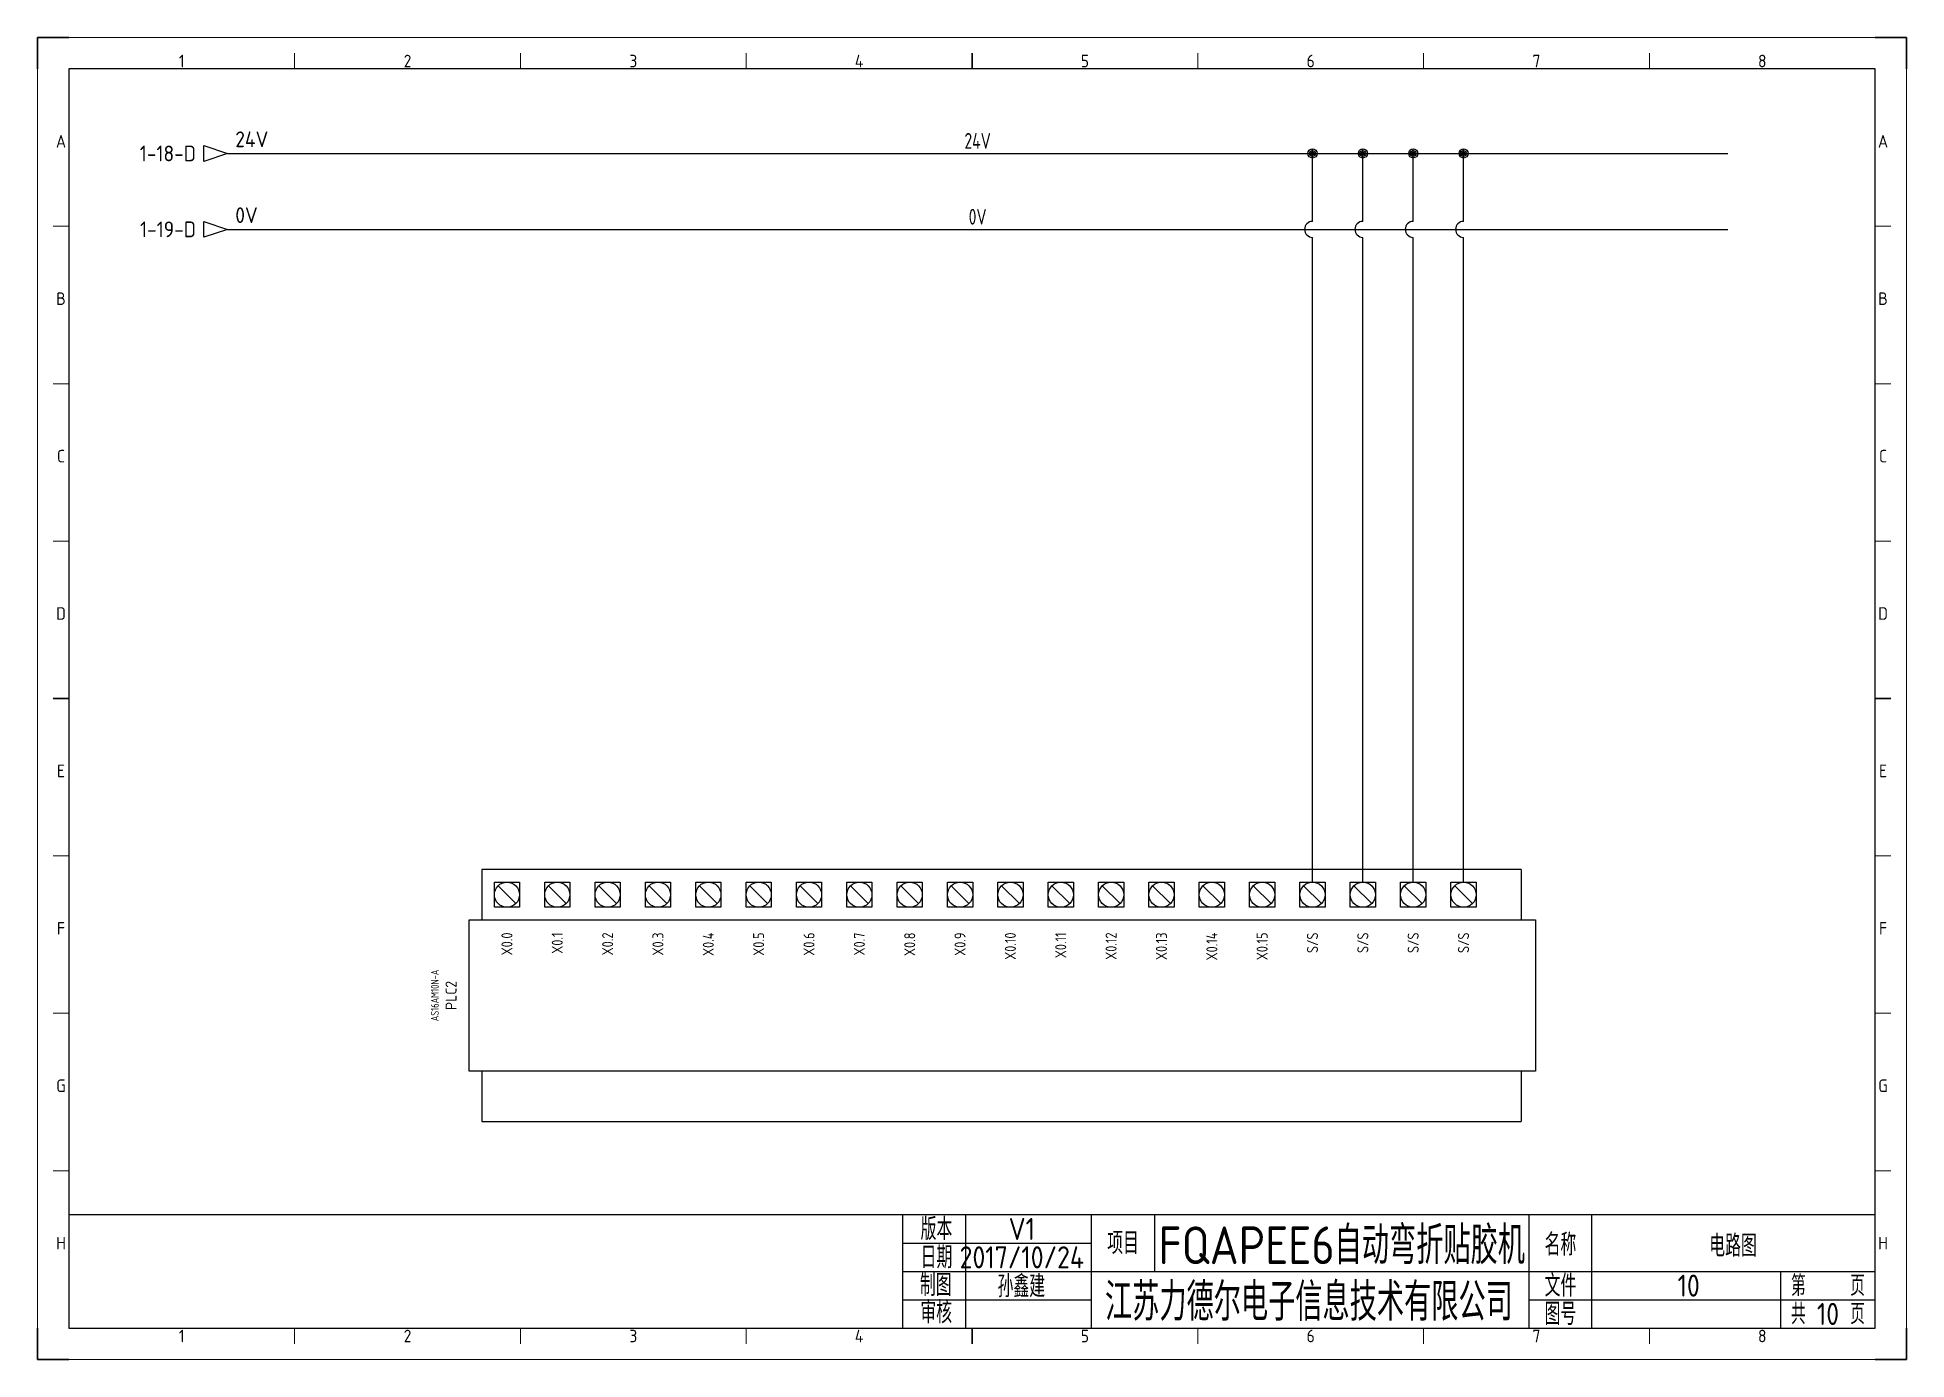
# Model space of a CAD drawing. Header units: millimetres. Extents: x 2425 to 3019, y 1396 to 1816.
import ezdxf
from ezdxf.enums import TextEntityAlignment as Align

# ---------------------------------------------------------------- set-up
doc = ezdxf.new("R2010")
doc.units = ezdxf.units.MM
for name, color, linetype in [('AE_BOR', 1, 'Continuous'), ('DESC', 150, 'Continuous'), ('SYMS', 7, 'Continuous'), ('TAGS', 150, 'Continuous'), ('TERMS', 123, 'Continuous'), ('WIRENO', 72, 'Continuous'), ('WIREREF_DEST', 52, 'Continuous'), ('WIRES', 7, 'Continuous'), ('XREF', 7, 'Continuous'), ('图框_标题栏属性', 1, 'Continuous'), ('图框_标题栏文字', 6, 'Continuous')]:
    doc.layers.add(name, color=color, linetype=linetype)
doc.styles.add('ACGBTS', font='ISOCP.SHX')
doc.styles.get("Standard").update_dxf_attribs({"font": 'arial.ttf'})
doc.styles.add('WD_IEC', font='ISOCP2.shx', dxfattribs={"height": 4, "bigfont": 'gbcbig.shx'})
doc.styles.add('工程字', font='gbenor.shx', dxfattribs={"bigfont": 'gbcbig.shx'})

# ---------------------------------------------------------------- blocks, each defined once
blk = doc.blocks.new('Border')
for p, q in [((584, 410), (10, 410)), ((10, 410), (10, 10)), ((584, 10), (584, 410)), ((10, 10), (584, 10))]:
    blk.add_line(p, q)
at = {"layer": 'AE_BOR', "color": 1, "lineweight": 30}
for p, q in [((10, 420), (0, 420)), ((0, 420), (0, 410)), ((594, 420), (584, 420)), ((594, 410), (594, 420)), ((297, 410), (297, 415)), ((5, 210), (10, 210)), ((584, 210), (589, 210)), ((0, 0), (0, 10)), ((297, 5), (297, 10)), ((594, 0), (594, 10)), ((0, 0), (10, 0)), ((594, 0), (584, 0))]:
    blk.add_line(p, q, dxfattribs=at)
at = {"layer": 'AE_BOR', "color": 1, "lineweight": 15}
for p, q in [((0, 420), (594, 420)), ((0, 0), (0, 420)), ((594, 420), (594, 0)), ((81.75, 410), (81.75, 415)), ((153.5, 410), (153.5, 415)), ((225.25, 410), (225.25, 415)), ((368.75, 410), (368.75, 415)), ((440.5, 410), (440.5, 415)), ((512.25, 410), (512.25, 415)), ((10, 360), (5, 360)), ((589, 360), (584, 360)), ((10, 310), (5, 310)), ((589, 310), (584, 310)), ((10, 260), (5, 260)), ((589, 260), (584, 260)), ((10, 160), (5, 160)), ((589, 160), (584, 160)), ((10, 110), (5, 110)), ((589, 110), (584, 110)), ((10, 60), (5, 60)), ((589, 60), (584, 60)), ((81.75, 5), (81.75, 10)), ((153.5, 5), (153.5, 10)), ((225.25, 5), (225.25, 10)), ((368.75, 5), (368.75, 10)), ((440.5, 5), (440.5, 10)), ((512.25, 5), (512.25, 10)), ((594, 0), (0, 0))]:
    blk.add_line(p, q, dxfattribs=at)
at = {"layer": 'AE_BOR', "color": 1, "lineweight": 15, "style": 'ACGBTS'}
for s, p in [('1', (45.875, 412.5)), ('2', (117.625, 412.5)), ('3', (189.375, 412.5)), ('4', (261.125, 412.5)), ('5', (332.875, 412.5)), ('6', (404.625, 412.5)), ('7', (476.375, 412.5)), ('8', (548.125, 412.5)), ('A', (7.5, 387)), ('A', (586.5, 387)), ('B', (7.5, 337)), ('B', (586.5, 337)), ('C', (7.5, 287)), ('C', (586.5, 287)), ('D', (7.5, 237)), ('D', (586.5, 237)), ('E', (7.5, 187)), ('E', (586.5, 187)), ('F', (7.5, 137)), ('F', (586.5, 137)), ('G', (7.5, 87)), ('G', (586.5, 87)), ('H', (7.5, 37)), ('H', (586.5, 37)), ('1', (45.875, 7.5)), ('2', (117.625, 7.5)), ('3', (189.375, 7.5)), ('4', (261.125, 7.5)), ('5', (332.875, 7.5)), ('6', (404.625, 7.5)), ('7', (476.375, 7.5)), ('8', (548.125, 7.5))]:
    blk.add_text(s, height=4, dxfattribs=at).set_placement(p, align=Align.MIDDLE)
blk = doc.blocks.new('TITLE3')
for p, q in [((-309, 0), (-309, 36)), ((-289, 0), (-289, 36)), ((-249, 0), (-249, 36)), ((-249, 0), (-249, 36)), ((-249, 0), (-249, 36)), ((-229, 36), (-229, 27)), ((-110, 0), (-110, 36)), ((-90, 0), (-90, 36)), ((-309, 27), (-249, 27)), ((-229, 27), (-229, 18)), ((-309, 18), (-248.01, 18)), ((-249, 18), (0, 18)), ((-30, 0), (-30, 18)), ((-309, 9), (-249, 9)), ((-110, 9), (0, 9)), ((-289, 4.18), (-289, 4.18)), ((-289, 4.18), (-289, 4.18))]:
    blk.add_line(p, q)
blk.add_lwpolyline([(-309, 36), (-574, 36), (-574, 0), (-309, 0)], close=True)
blk.add_lwpolyline([(-309, 0), (0, 0), (0, 36), (-309, 36)])
at = {"flags": 9}
blk.add_attdef('WD_TB', (0, 0), '', height=2.5, dxfattribs=at)
at = {"layer": '图框_标题栏属性', "style": '工程字'}
for tag, height, p in [('版本', 7, (-271.17, 31.5)), ('项目', 12, (-169.5, 27)), ('名称', 7, (-45.16, 26.53)), ('日期', 7, (-271.17, 22.5)), ('制图', 7, (-271.33, 13.69)), ('公司名称', 12, (-179.94, 9)), ('文件', 7, (-59.26, 13.5)), ('页数', 7, (-15, 13.5)), ('审核', 7, (-270.7, 4.72)), ('图号', 7, (-59.26, 4.5)), ('总数', 7, (-15, 4.5))]:
    blk.add_attdef(tag, text='', height=height, dxfattribs=at).set_placement(p, align=Align.MIDDLE)
at = {"layer": '图框_标题栏文字', "style": '工程字'}
for s, height, p in [('版本', 7, (-298.29, 31.5)), ('项目', 7, (-239, 27)), ('名称', 7, (-100, 26.53)), ('日期', 7, (-298.29, 22.5)), ('制图', 7, (-298.51, 13.69)), ('文件', 7, (-100, 13.5)), ('第    页', 6.5, (-15, 13.5)), ('审核', 7, (-298.37, 5.01)), ('图号', 7, (-100, 4.5)), ('共    页', 6.5, (-15, 4.5))]:
    blk.add_text(s, height=height, dxfattribs=at).set_placement(p, align=Align.MIDDLE_CENTER)
blk = doc.blocks.new('PLCIO_AS16AM10N')
for p, q in [((-289.88, 36.99), (-289.88, 20.99)), ((40.47, 36.99), (-289.88, 36.99)), ((40.47, 36.99), (40.47, 20.99)), ((-285.88, 24.99), (-285.88, 32.99)), ((-285.88, 32.99), (-277.88, 32.99)), ((-284.71, 31.82), (-279.05, 26.16)), ((-277.88, 32.99), (-277.88, 24.99)), ((-269.88, 24.99), (-269.88, 32.99)), ((-269.88, 32.99), (-261.88, 32.99)), ((-268.71, 31.82), (-263.05, 26.16)), ((-261.88, 32.99), (-261.88, 24.99)), ((-253.88, 24.99), (-253.88, 32.99)), ((-253.88, 32.99), (-245.88, 32.99)), ((-252.71, 31.82), (-247.05, 26.16)), ((-245.88, 32.99), (-245.88, 24.99)), ((-237.88, 24.99), (-237.88, 32.99)), ((-237.88, 24.99), (-237.88, 32.99)), ((-237.88, 32.99), (-229.88, 32.99)), ((-237.88, 32.99), (-229.88, 32.99)), ((-236.71, 31.82), (-231.05, 26.16)), ((-229.88, 32.99), (-229.88, 24.99)), ((-229.88, 32.99), (-229.88, 24.99)), ((-221.88, 24.99), (-221.88, 32.99)), ((-221.88, 32.99), (-213.88, 32.99)), ((-220.71, 31.82), (-215.05, 26.16)), ((-213.88, 32.99), (-213.88, 24.99)), ((-205.88, 24.99), (-205.88, 32.99)), ((-205.88, 32.99), (-197.88, 32.99)), ((-204.71, 31.82), (-199.05, 26.16)), ((-197.88, 32.99), (-197.88, 24.99)), ((-189.88, 24.99), (-189.88, 32.99)), ((-189.88, 32.99), (-181.88, 32.99)), ((-188.71, 31.82), (-183.05, 26.16)), ((-181.88, 32.99), (-181.88, 24.99)), ((-173.88, 24.99), (-173.88, 32.99)), ((-173.88, 32.99), (-165.88, 32.99)), ((-172.71, 31.82), (-167.05, 26.16)), ((-165.88, 32.99), (-165.88, 24.99)), ((-157.88, 24.99), (-157.88, 32.99)), ((-157.88, 32.99), (-149.88, 32.99)), ((-156.71, 31.82), (-151.05, 26.16)), ((-149.88, 32.99), (-149.88, 24.99)), ((-141.88, 24.99), (-141.88, 32.99)), ((-141.88, 32.99), (-133.88, 32.99)), ((-140.71, 31.82), (-135.05, 26.16)), ((-133.88, 32.99), (-133.88, 24.99)), ((-125.88, 24.99), (-125.88, 32.99)), ((-125.88, 32.99), (-117.88, 32.99)), ((-124.71, 31.82), (-119.05, 26.16)), ((-117.88, 32.99), (-117.88, 24.99)), ((-109.88, 24.99), (-109.88, 32.99)), ((-109.88, 32.99), (-101.88, 32.99)), ((-108.71, 31.82), (-103.05, 26.16)), ((-101.88, 32.99), (-101.88, 24.99)), ((-93.88, 24.99), (-93.88, 32.99)), ((-93.88, 32.99), (-85.88, 32.99)), ((-92.71, 31.82), (-87.05, 26.16)), ((-85.88, 32.99), (-85.88, 24.99)), ((-77.88, 24.99), (-77.88, 32.99)), ((-77.88, 32.99), (-69.88, 32.99)), ((-76.71, 31.82), (-71.05, 26.16)), ((-69.88, 32.99), (-69.88, 24.99)), ((-61.88, 24.99), (-61.88, 32.99)), ((-61.88, 32.99), (-53.88, 32.99)), ((-60.71, 31.82), (-55.05, 26.16)), ((-53.88, 32.99), (-53.88, 24.99)), ((-45.88, 24.99), (-45.88, 32.99)), ((-45.88, 32.99), (-37.88, 32.99)), ((-44.71, 31.82), (-39.05, 26.16)), ((-37.88, 32.99), (-37.88, 24.99)), ((-29.88, 24.99), (-29.88, 32.99)), ((-29.88, 32.99), (-21.88, 32.99)), ((-28.71, 31.82), (-23.05, 26.16)), ((-21.88, 32.99), (-21.88, 24.99)), ((-13.88, 24.99), (-13.88, 32.99)), ((-13.88, 32.99), (-5.88, 32.99)), ((-12.71, 31.82), (-7.05, 26.16)), ((-5.88, 32.99), (-5.88, 24.99)), ((2.12, 24.99), (2.12, 32.99)), ((2.12, 32.99), (10.12, 32.99)), ((3.29, 31.82), (8.95, 26.16)), ((10.12, 32.99), (10.12, 24.99)), ((18.12, 24.99), (18.12, 32.99)), ((18.12, 32.99), (26.12, 32.99)), ((19.29, 31.82), (24.95, 26.16)), ((26.12, 32.99), (26.12, 24.99)), ((-277.88, 24.99), (-285.88, 24.99)), ((-261.88, 24.99), (-269.88, 24.99)), ((-245.88, 24.99), (-253.88, 24.99)), ((-229.88, 24.99), (-237.88, 24.99)), ((-229.88, 24.99), (-237.88, 24.99)), ((-213.88, 24.99), (-221.88, 24.99)), ((-197.88, 24.99), (-205.88, 24.99)), ((-181.88, 24.99), (-189.88, 24.99)), ((-165.88, 24.99), (-173.88, 24.99)), ((-149.88, 24.99), (-157.88, 24.99)), ((-133.88, 24.99), (-141.88, 24.99)), ((-117.88, 24.99), (-125.88, 24.99)), ((-101.88, 24.99), (-109.88, 24.99)), ((-85.88, 24.99), (-93.88, 24.99)), ((-69.88, 24.99), (-77.88, 24.99)), ((-53.88, 24.99), (-61.88, 24.99)), ((-37.88, 24.99), (-45.88, 24.99)), ((-21.88, 24.99), (-29.88, 24.99)), ((-5.88, 24.99), (-13.88, 24.99)), ((10.12, 24.99), (2.12, 24.99)), ((26.12, 24.99), (18.12, 24.99)), ((-293.88, -27.01), (-293.88, 20.99)), ((-293.88, 20.99), (44.95, 20.99)), ((44.95, 20.99), (44.95, -27.01)), ((-289.88, -27.01), (-293.88, -27.01)), ((-289.88, -27.01), (-289.88, -43.01)), ((-49.88, -27.01), (-289.88, -27.01)), ((44.95, -27.01), (-49.88, -27.01)), ((40.47, -27.01), (40.47, -43.01)), ((-289.88, -43.01), (40.47, -43.01))]:
    blk.add_line(p, q)
for centre in [(-281.88, 28.99), (-265.88, 28.99), (-249.88, 28.99), (-233.88, 28.99), (-217.88, 28.99), (-201.88, 28.99), (-185.88, 28.99), (-169.88, 28.99), (-153.88, 28.99), (-137.88, 28.99), (-121.88, 28.99), (-105.88, 28.99), (-89.88, 28.99), (-73.88, 28.99), (-57.88, 28.99), (-41.88, 28.99), (-25.88, 28.99), (-9.88, 28.99), (6.12, 28.99), (22.12, 28.99)]:
    blk.add_circle(centre, 4)
at = {"style": 'WD_IEC'}
for tag, p, width in [('DESCA41', (-283.38, 60.92), 0.9), ('DESCB41', (-276.38, 60.92), 0.9), ('DESCA42', (-267.38, 60.92), 0.9), ('DESCB42', (-260.38, 60.92), 0.9), ('DESCA43', (-251.38, 60.92), 0.9), ('DESCB43', (-244.38, 60.92), 0.9), ('DESCA44', (-235.38, 60.92), 0.9), ('DESCB44', (-228.38, 60.92), 0.9), ('DESCA45', (-219.38, 60.92), 0.9), ('DESCB45', (-212.38, 60.92), 0.9), ('DESCA46', (-203.38, 60.92), 0.9), ('DESCB46', (-196.38, 60.92), 0.9), ('DESCA47', (-187.38, 60.92), 0.9), ('DESCB47', (-180.38, 60.92), 0.9), ('DESCA48', (-171.38, 60.92), 0.9), ('DESCB48', (-164.38, 60.92), 0.9), ('DESCA49', (-155.38, 60.92), 0.9), ('DESCB49', (-148.38, 60.92), 0.9), ('DESCA50', (-139.38, 60.92), 0.9), ('DESCB50', (-132.38, 60.92), 0.9), ('DESCA51', (-123.38, 60.92), 0.9), ('DESCA52', (-107.38, 60.92), 0.9), ('DESCB52', (-100.38, 60.92), 0.9), ('DESCA53', (-91.38, 60.92), 0.9), ('DESCB53', (-84.38, 60.92), 0.9), ('DESCA54', (-75.38, 60.92), 0.9), ('DESCB54', (-68.38, 60.92), 0.9), ('DESCA55', (-59.38, 60.92), 0.9), ('DESCB55', (-52.38, 60.92), 0.9), ('DESCA56', (-43.38, 60.92), 0.9), ('DESCB56', (-36.38, 60.92), 0.9), ('DESCB51', (-116.38, 60.92), 0.9), ('WDTAGALT', (-331.88, -15.01), 0.8)]:
    blk.add_attdef(tag, p, '', height=4, rotation=90, dxfattribs=dict(at, width=width))
at = {"style": 'WD_IEC', "width": 0.9}
for tag, p in [('TERM41', (-279.88, 34.22)), ('TERM42', (-263.88, 34.22)), ('TERM43', (-247.88, 34.22)), ('TERM44', (-231.88, 34.22)), ('TERM45', (-215.88, 34.22)), ('TERM46', (-199.88, 34.22)), ('TERM47', (-183.88, 34.22)), ('TERM48', (-167.88, 34.22)), ('TERM49', (-151.88, 34.22)), ('TERM50', (-135.88, 34.22)), ('TERM51', (-119.88, 34.22)), ('TERM52', (-103.88, 34.22)), ('TERM53', (-87.88, 34.22)), ('TERM54', (-71.88, 34.22)), ('TERM55', (-55.88, 34.22)), ('TERM56', (-39.88, 34.22)), ('TERM57', (-23.88, 34.22)), ('TERM58', (-7.88, 34.22)), ('TERM59', (8.12, 34.22)), ('TERM60', (24.12, 34.22))]:
    blk.add_attdef(tag, text='', height=2.5, rotation=90, dxfattribs=at).set_placement(p, align=Align.TOP_LEFT)
at = {"style": 'WD_IEC', "flags": 1}
for tag, p in [('X2TERM41', (-281.88, 32.99)), ('X2TERM42', (-265.88, 32.99)), ('X2TERM43', (-249.88, 32.99)), ('X2TERM44', (-233.88, 32.99)), ('X2TERM45', (-217.88, 32.99)), ('X2TERM46', (-201.88, 32.99)), ('X2TERM47', (-185.88, 32.99)), ('X2TERM48', (-169.88, 32.99)), ('X2TERM49', (-153.88, 32.99)), ('X2TERM50', (-137.88, 32.99)), ('X2TERM51', (-121.88, 32.99)), ('X2TERM52', (-105.88, 32.99)), ('X2TERM53', (-89.88, 32.99)), ('X2TERM54', (-73.88, 32.99)), ('X2TERM55', (-57.88, 32.99)), ('X2TERM56', (-41.88, 32.99)), ('X2TERM57', (-25.88, 32.99)), ('X2TERM58', (-9.88, 32.99)), ('X2TERM59', (6.12, 32.99)), ('X2TERM60', (22.12, 32.99))]:
    blk.add_attdef(tag, p, '', height=0.35, rotation=90, dxfattribs=at)
at = {"style": 'WD_IEC', "width": 0.9}
for tag, p in [('TAGA41', (-281.88, 16.99)), ('TAGA42', (-265.88, 16.99)), ('TAGA43', (-249.88, 16.99)), ('TAGA44', (-233.88, 16.99)), ('TAGA45', (-217.88, 16.99)), ('TAGA46', (-201.88, 16.99)), ('TAGA47', (-185.88, 16.99)), ('TAGA48', (-169.88, 16.99)), ('TAGA49', (-153.88, 16.99)), ('TAGA50', (-137.88, 16.99)), ('TAGA51', (-121.88, 16.99)), ('TAGA52', (-105.88, 16.99)), ('TAGA53', (-89.88, 16.99)), ('TAGA54', (-73.88, 16.99)), ('TAGA55', (-57.88, 16.99)), ('TAGA56', (-41.88, 16.99)), ('TERMDESC57', (-25.88, 16.99)), ('TERMDESC58', (-9.88, 16.99)), ('TERMDESC59', (6.12, 16.99)), ('TERMDESC60', (22.12, 16.99))]:
    blk.add_attdef(tag, text='', height=3.5, rotation=90, dxfattribs=at).set_placement(p, align=Align.MIDDLE_RIGHT)
at = {"linetype": 'Continuous', "style": 'WD_IEC', "flags": 9}
for tag, p in [('ASSYCODE', (-320.88, 4.35)), ('FAMILY', (-320.09, 4.38))]:
    blk.add_attdef(tag, text='', height=0.32, rotation=90, dxfattribs=at).set_placement(p, align=Align.CENTER)
at = {"style": 'WD_IEC'}
for tag, p in [('LINE1', (-312.59, -3.01)), ('LINE2', (-307.59, -3.01)), ('TAG1', (-297.88, -3.01))]:
    blk.add_attdef(tag, text='', height=3.5, rotation=90, dxfattribs=at).set_placement(p, align=Align.CENTER)
for tag, width, p in [('INST', 0.8, (-328.04, -3.01)), ('LOC', 0.8, (-324.6, -3.01)), ('MFG', 0.8, (-320.59, -3.01)), ('CAT', 0.9, (-317.09, -3.01)), ('DESC', 0.8, (-303.54, -3.01))]:
    blk.add_attdef(tag, text='', height=2.5, rotation=90, dxfattribs=dict(at, width=width)).set_placement(p, align=Align.CENTER)
blk = doc.blocks.new('HA1D3')
blk.add_lwpolyline([(0, 0), (-3.75, -1.25), (-3.75, 1.25)], close=True)
at = {"style": 'WD_IEC'}
for tag, p, height, flags in [('WIRENO', (1.25, 1), 2.5, 8), ('X1TERM01', (0, 0), 0.32, 1)]:
    blk.add_attdef(tag, p, '', height=height, dxfattribs=dict(at, flags=flags))
blk.add_attdef('XREF', text='', height=2.5, dxfattribs=at).set_placement((-5, 0), align=Align.MIDDLE_RIGHT)
at = {"style": 'WD_IEC', "flags": 1}
blk.add_attdef('SIGCODE', text='', height=1, dxfattribs=at).set_placement((-2.5, 1.8), align=Align.RIGHT)
at = {"style": 'WD_IEC'}
blk.add_attdef('DESC1', text='', height=2.5, dxfattribs=at).set_placement((1.25, -1), align=Align.TOP_LEFT)
blk = doc.blocks.new('WD_WNH')
at = {"linetype": 'Continuous', "style": 'WD_IEC', "width": 0.8}
blk.add_attdef('WIRENO', text='', height=2.5, dxfattribs=at).set_placement((0, 0.75), align=Align.CENTER)
at = {"style": 'WD_IEC', "flags": 1}
for tag, p in [('W08USER', (0, 0.375)), ('W04USER', (0, 0.875)), ('W05USER', (0, 0.75)), ('W09USER', (0, 0.25)), ('W03USER', (0, 1)), ('W06USER', (0, 0.625)), ('W07USER', (0, 0.5)), ('W02USER', (0, 1.125)), ('W01USER', (0, 1.25)), ('W10USER', (0, 0.125))]:
    blk.add_attdef(tag, text='', height=0.08, dxfattribs=at).set_placement(p, align=Align.CENTER)
blk = doc.blocks.new('WDDOT')
for radius in [0.72, 0.449, 0.223]:
    blk.add_circle((0, 0), radius)

msp = doc.modelspace()

# ---------------------------------------------------------------- linework, layer by layer
at = {"layer": 'WIRES'}
for p, q in [((2485.62, 1779.01), (2962.42, 1779.01)), ((2830.43, 1757.45), (2830.43, 1780.45)), ((2846.43, 1757.45), (2846.43, 1780.45)), ((2862.43, 1757.45), (2862.43, 1780.45)), ((2878.43, 1757.45), (2878.43, 1780.45)), ((2485.62, 1754.91), (2962.42, 1754.91)), ((2830.43, 1547.55), (2830.43, 1752.37)), ((2846.43, 1547.55), (2846.43, 1752.37)), ((2862.43, 1547.55), (2862.43, 1752.37)), ((2878.43, 1547.55), (2878.43, 1752.37))]:
    msp.add_line(p, q, dxfattribs=at)
for centre in [(2830.43, 1754.91), (2846.43, 1754.91), (2862.43, 1754.91), (2878.43, 1754.91)]:
    msp.add_arc(centre, 2.54, 90, 270, dxfattribs=at)

# ---------------------------------------------------------------- block references
msp.add_blockref('Border', (2425.23, 1395.88))
msp.add_blockref('TITLE3', (3009.23, 1405.88)).add_auto_attribs({'总数': '10', '文件': '10', '名称': '电路图', '公司名称': '江苏力德尔电子信息技术有限公司', '项目': 'FQAPEE6自动弯折贴胶机', '制图': '孙鑫建', '日期': '2017/10/24', '版本': 'V1'})
at = {"layer": 'SYMS'}
ref = msp.add_blockref('HA1D3', (2485.62, 1779.01), dxfattribs=dict(at, xscale=2, yscale=2, zscale=2))
ref.add_attrib('XREF', '1-18-D', dxfattribs={"layer": 'XREF', "height": 5, "style": 'WD_IEC'}).set_placement((2475.62, 1779.01), align=Align.MIDDLE_RIGHT)
ref.add_attrib('WIRENO', '24V', (2488.12, 1781.01), dxfattribs={"layer": 'WIREREF_DEST', "height": 5, "style": 'WD_IEC', "flags": 8})
at = {"layer": 'SYMS', "xscale": 2, "yscale": 2, "zscale": 2}
for p in [(2830.43, 1779.01), (2846.43, 1779.01), (2862.43, 1779.01), (2878.43, 1779.01)]:
    msp.add_blockref('WDDOT', p, dxfattribs=at)
at = {"layer": 'SYMS'}
ref = msp.add_blockref('HA1D3', (2485.62, 1754.91), dxfattribs=dict(at, xscale=2, yscale=2, zscale=2))
ref.add_attrib('XREF', '1-19-D', dxfattribs={"layer": 'XREF', "height": 5, "style": 'WD_IEC'}).set_placement((2475.62, 1754.91), align=Align.MIDDLE_RIGHT)
ref.add_attrib('WIRENO', '0V', (2488.12, 1756.91), dxfattribs={"layer": 'WIREREF_DEST', "height": 5, "style": 'WD_IEC', "flags": 8})
ref = msp.add_blockref('PLCIO_AS16AM10N', (2856.32, 1514.56), dxfattribs=at)
ref.add_attrib('TAGA47', 'X0.6', dxfattribs={"layer": 'TAGS', "height": 3.5, "rotation": 90, "style": 'WD_IEC', "width": 0.9}).set_placement((2670.43, 1531.55), align=Align.MIDDLE_RIGHT)
ref.add_attrib('TAGA45', 'X0.4', dxfattribs={"layer": 'TAGS', "height": 3.5, "rotation": 90, "style": 'WD_IEC', "width": 0.9}).set_placement((2638.43, 1531.55), align=Align.MIDDLE_RIGHT)
ref.add_attrib('TAGA43', 'X0.2', dxfattribs={"layer": 'TAGS', "height": 3.5, "rotation": 90, "style": 'WD_IEC', "width": 0.9}).set_placement((2606.43, 1531.55), align=Align.MIDDLE_RIGHT)
ref.add_attrib('TAGA42', 'X0.1', dxfattribs={"layer": 'TAGS', "height": 3.5, "rotation": 90, "style": 'WD_IEC', "width": 0.9}).set_placement((2590.43, 1531.55), align=Align.MIDDLE_RIGHT)
ref.add_attrib('TAGA41', 'X0.0', dxfattribs={"layer": 'TAGS', "height": 3.5, "rotation": 90, "style": 'WD_IEC', "width": 0.9}).set_placement((2574.43, 1531.55), align=Align.MIDDLE_RIGHT)
ref.add_attrib('TAG1', 'PLC2', dxfattribs={"layer": 'TAGS', "height": 3.5, "rotation": 90, "style": 'WD_IEC'}).set_placement((2558.43, 1511.55), align=Align.CENTER)
ref.add_attrib('DESC', 'AS16AM10N-A', dxfattribs={"layer": 'DESC', "height": 2.5, "rotation": 90, "style": 'WD_IEC', "width": 0.8}).set_placement((2552.78, 1511.55), align=Align.CENTER)
ref.add_attrib('TAGA44', 'X0.3', dxfattribs={"layer": 'TAGS', "height": 3.5, "rotation": 90, "style": 'WD_IEC', "width": 0.9}).set_placement((2622.43, 1531.55), align=Align.MIDDLE_RIGHT)
ref.add_attrib('TAGA46', 'X0.5', dxfattribs={"layer": 'TAGS', "height": 3.5, "rotation": 90, "style": 'WD_IEC', "width": 0.9}).set_placement((2654.43, 1531.55), align=Align.MIDDLE_RIGHT)
ref.add_attrib('TAGA48', 'X0.7', dxfattribs={"layer": 'TAGS', "height": 3.5, "rotation": 90, "style": 'WD_IEC', "width": 0.9}).set_placement((2686.43, 1531.55), align=Align.MIDDLE_RIGHT)
ref.add_attrib('TAGA49', 'X0.8', dxfattribs={"layer": 'TAGS', "height": 3.5, "rotation": 90, "style": 'WD_IEC', "width": 0.9}).set_placement((2702.43, 1531.55), align=Align.MIDDLE_RIGHT)
ref.add_attrib('TAGA50', 'X0.9', dxfattribs={"layer": 'TAGS', "height": 3.5, "rotation": 90, "style": 'WD_IEC', "width": 0.9}).set_placement((2718.43, 1531.55), align=Align.MIDDLE_RIGHT)
ref.add_attrib('TAGA51', 'X0.10', dxfattribs={"layer": 'TAGS', "height": 3.5, "rotation": 90, "style": 'WD_IEC', "width": 0.9}).set_placement((2734.43, 1531.55), align=Align.MIDDLE_RIGHT)
ref.add_attrib('TAGA52', 'X0.11', dxfattribs={"layer": 'TAGS', "height": 3.5, "rotation": 90, "style": 'WD_IEC', "width": 0.9}).set_placement((2750.43, 1531.55), align=Align.MIDDLE_RIGHT)
ref.add_attrib('TAGA53', 'X0.12', dxfattribs={"layer": 'TAGS', "height": 3.5, "rotation": 90, "style": 'WD_IEC', "width": 0.9}).set_placement((2766.43, 1531.55), align=Align.MIDDLE_RIGHT)
ref.add_attrib('TAGA54', 'X0.13', dxfattribs={"layer": 'TAGS', "height": 3.5, "rotation": 90, "style": 'WD_IEC', "width": 0.9}).set_placement((2782.43, 1531.55), align=Align.MIDDLE_RIGHT)
ref.add_attrib('TAGA55', 'X0.14', dxfattribs={"layer": 'TAGS', "height": 3.5, "rotation": 90, "style": 'WD_IEC', "width": 0.9}).set_placement((2798.43, 1531.55), align=Align.MIDDLE_RIGHT)
ref.add_attrib('TAGA56', 'X0.15', dxfattribs={"layer": 'TAGS', "height": 3.5, "rotation": 90, "style": 'WD_IEC', "width": 0.9}).set_placement((2814.43, 1531.55), align=Align.MIDDLE_RIGHT)
ref.add_attrib('TERMDESC57', 'S/S', dxfattribs={"layer": 'TERMS', "height": 3.5, "rotation": 90, "style": 'WD_IEC', "width": 0.9}).set_placement((2830.43, 1531.55), align=Align.MIDDLE_RIGHT)
ref.add_attrib('TERMDESC58', 'S/S', dxfattribs={"layer": 'TERMS', "height": 3.5, "rotation": 90, "style": 'WD_IEC', "width": 0.9}).set_placement((2846.43, 1531.55), align=Align.MIDDLE_RIGHT)
ref.add_attrib('TERMDESC59', 'S/S', dxfattribs={"layer": 'TERMS', "height": 3.5, "rotation": 90, "style": 'WD_IEC', "width": 0.9}).set_placement((2862.43, 1531.55), align=Align.MIDDLE_RIGHT)
ref.add_attrib('TERMDESC60', 'S/S', dxfattribs={"layer": 'TERMS', "height": 3.5, "rotation": 90, "style": 'WD_IEC', "width": 0.9}).set_placement((2878.43, 1531.55), align=Align.MIDDLE_RIGHT)
at = {"layer": 'WIRENO'}
ref = msp.add_blockref('WD_WNH', (2724.02, 1779.01), dxfattribs=dict(at, xscale=2, yscale=2, zscale=2))
ref.add_attrib('WIRENO', '24V', dxfattribs={"linetype": 'Continuous', "height": 5, "style": 'WD_IEC', "width": 0.8}).set_placement((2724.02, 1780.51), align=Align.CENTER)
ref = msp.add_blockref('WD_WNH', (2724.02, 1754.91), dxfattribs=dict(at, xscale=2, yscale=2, zscale=2))
ref.add_attrib('WIRENO', '0V', dxfattribs={"linetype": 'Continuous', "height": 5, "style": 'WD_IEC', "width": 0.8}).set_placement((2724.02, 1756.41), align=Align.CENTER)

doc.saveas('drawing.dxf')
